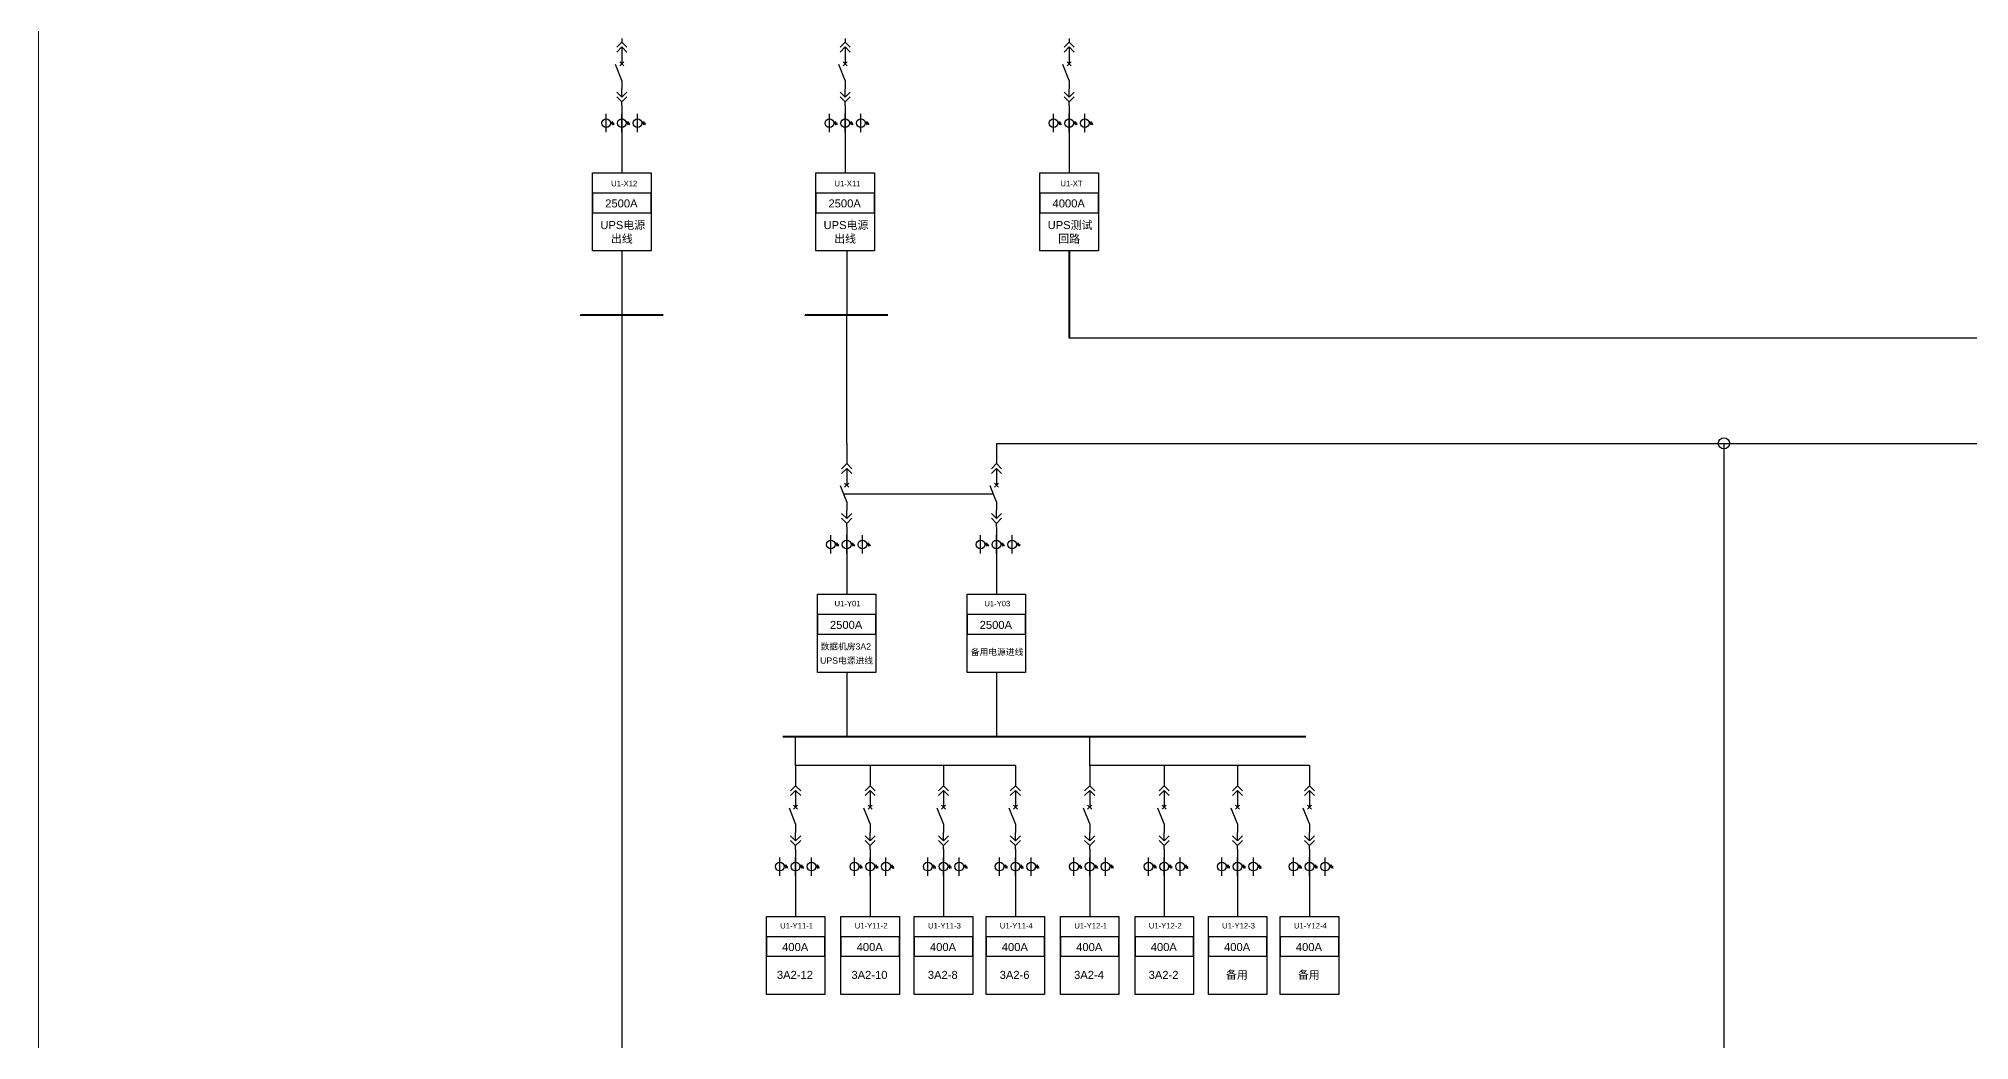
# Model space of a CAD drawing. Header units: millimetres. Extents: x -3460 to -460, y 6070 to 9130.
# Drawn here: x -2247.4 to -2075.4, y 7055 to 7144.2 of the extents above; entities that cross this region are included whole.
import ezdxf
from ezdxf.enums import TextEntityAlignment as Align

# ---------------------------------------------------------------- set-up
doc = ezdxf.new("R2010")
doc.units = ezdxf.units.MM
doc.header["$LTSCALE"] = 1000
doc.header["$MEASUREMENT"] = 0
doc.linetypes.add('DASHED', pattern=[0.75, 0.5, -0.25])
doc.styles.get("Standard").update_dxf_attribs({"font": 'arial.ttf'})

# ---------------------------------------------------------------- blocks, each defined once
blk = doc.blocks.new('DYDQAA03')
at = {"color": 0}
for points in [[(0, 0), (0, -1.5)], [(-2.12, -3.62), (0, -1.5)], [(-2.12, -5.62), (0, -3.5)], [(2.12, -3.62), (0, -1.5)], [(2.12, -5.62), (0, -3.5)], [(0, -3.5), (0, -7)]]:
    blk.add_lwpolyline(points, dxfattribs=at)
blk = doc.blocks.new('DYDQAA09')
at = {"color": 0}
blk.add_lwpolyline([(0, 0), (0, -3.5)], dxfattribs=at)
blk.add_lwpolyline([(0, 0), (0, -3.5)], dxfattribs=at)
blk.add_lwpolyline([(0, 0), (0, -3.5)], dxfattribs=at)
blk.add_lwpolyline([(0, 0), (0, -3.5)], dxfattribs=at)
blk.add_lwpolyline([(0, 0), (0, -3.5)], dxfattribs=at)
blk.add_lwpolyline([(0, 0), (0, -3.5)], dxfattribs=at)
blk.add_lwpolyline([(0, 0), (0, -3.5)], dxfattribs=at)
blk.add_lwpolyline([(0, 0), (0, -3.5)], dxfattribs=at)
blk.add_lwpolyline([(0, 0), (0, -3.5)], dxfattribs=at)
blk = doc.blocks.new('DYDQ0201')
at = {"color": 0}
for points in [[(0.86, -0.86), (-0.86, 0.86)], [(-0.86, -0.86), (0.86, 0.86)], [(0, -7), (-2.61, -0.37)]]:
    blk.add_lwpolyline(points, dxfattribs=at)
blk = doc.blocks.new('DYDQAA04')
at = {"color": 0}
for points in [[(0, -3.5), (0, 0)], [(-2.12, -1.38), (0, -3.5)], [(-2.12, -3.38), (0, -5.5)], [(2.12, -1.38), (0, -3.5)], [(2.12, -3.38), (0, -5.5)], [(0, -7), (0, -5.5)]]:
    blk.add_lwpolyline(points, dxfattribs=at)
blk = doc.blocks.new('A$C03DD39B5')
for p, q in [((417, 475), (283, 392)), ((417, 422), (283, 339)), ((350, 333), (350, 467))]:
    blk.add_line(p, q)
blk.add_lwpolyline([(700, 167), (0, 167)])
blk.add_circle((350, 167), 167)
blk = doc.blocks.new('DYDQAA05')
at = {"color": 0}
blk.add_lwpolyline([(0, 0), (0, -7)], dxfattribs=at)

msp = doc.modelspace()

# ---------------------------------------------------------------- linework, layer by layer
for p, q in [((-2195.42, 7137.48, -3103.78), (-2195.42, 7135.84, -3103.78)), ((-2175.53, 7137.48, -3103.78), (-2175.53, 7135.84, -3103.78)), ((-2195.42, 7135.84, -3103.78), (-2195.42, 7132.27, -3103.78)), ((-2175.53, 7135.84, -3103.78), (-2175.53, 7132.27, -3103.78)), ((-2195.42, 7125.32, -3103.78), (-2195.42, 7119.6, -3103.78)), ((-2175.39, 7125.32, -3103.78), (-2175.39, 7119.6, -3103.78)), ((-2195.42, 7119.6, -9329.62), (-2195.42, 7044.06, -9329.62)), ((-2175.39, 7108.17, -13604.84), (-2175.39, 7119.6, -3103.78)), ((-2175.39, 7099.93, -11403.62), (-2175.39, 7098.29, -11403.62)), ((-2175.39, 7098.29, -11403.62), (-2175.39, 7094.73, -11403.62)), ((-2175.39, 7087.77, -11403.62), (-2175.39, 7082.05, -11403.62)), ((-2179.94, 7079.48, -16245.15), (-2179.94, 7082.05, -14861.87)), ((-2153.74, 7079.48, -11529.87), (-2153.74, 7082.05, -10146.59)), ((-2160.36, 7079.48, -16245.2), (-2179.94, 7079.48, -16245.2)), ((-2134.16, 7079.48, -11529.92), (-2153.74, 7079.48, -11529.92)), ((-2179.94, 7071.24, -14043.98), (-2179.94, 7069.6, -14043.98)), ((-2173.3, 7071.24, -14043.98), (-2173.3, 7069.6, -14043.98)), ((-2166.77, 7071.24, -14043.98), (-2166.77, 7069.6, -14043.98)), ((-2160.36, 7071.24, -14043.98), (-2160.36, 7069.6, -14043.98)), ((-2153.74, 7071.24, -9328.69), (-2153.74, 7069.6, -9328.69)), ((-2147.1, 7071.24, -9328.69), (-2147.1, 7069.6, -9328.69)), ((-2140.57, 7071.24, -9328.69), (-2140.57, 7069.6, -9328.69)), ((-2134.16, 7071.24, -9328.69), (-2134.16, 7069.6, -9328.69)), ((-2179.94, 7069.6, -14043.98), (-2179.94, 7066.03, -14043.98)), ((-2173.3, 7069.6, -14043.98), (-2173.3, 7066.03, -14043.98)), ((-2166.77, 7069.6, -14043.98), (-2166.77, 7066.03, -14043.98)), ((-2160.36, 7069.6, -14043.98), (-2160.36, 7066.03, -14043.98)), ((-2153.74, 7069.6, -9328.69), (-2153.74, 7066.03, -9328.69)), ((-2147.1, 7069.6, -9328.69), (-2147.1, 7066.03, -9328.69)), ((-2140.57, 7069.6, -9328.69), (-2140.57, 7066.03, -9328.69)), ((-2134.16, 7069.6, -9328.69), (-2134.16, 7066.03, -9328.69))]:
    msp.add_line(p, q)
at = {"color": 1}
for p, q in [((-2155.57, 7137.48, -3103.78), (-2155.57, 7135.84, -3103.78)), ((-2155.57, 7135.84, -3103.78), (-2155.57, 7132.27, -3103.78))]:
    msp.add_line(p, q, dxfattribs=at)
at = {"color": 6, "lineweight": 40}
msp.add_line((-2155.57, 7125.32, -3103.78), (-2155.57, 7117.58, -3103.78), dxfattribs=at)
at = {"color": 6, "lineweight": 30}
msp.add_line((-2155.59, 7117.58, -3103.78), (-2023.73, 7117.58, -3103.78), dxfattribs=at)
at = {"color": 3, "lineweight": 30}
for p, q in [((-2162.05, 7108.17, -13604.84), (-2032.23, 7108.17, -13604.84)), ((-2097.24, 7108.17, -13604.84), (-2097.24, 6984.77, -13604.84))]:
    msp.add_line(p, q, dxfattribs=at)
at = {"linetype": 'DASHED', "ltscale": 2}
msp.add_line((-2175.67, 7103.66, -13604.84), (-2162.39, 7103.66, -13604.84), dxfattribs=at)
at = {"color": 5}
for p, q in [((-2162.05, 7099.93, -10146.59), (-2162.05, 7098.29, -10146.59)), ((-2162.05, 7098.29, -10146.59), (-2162.05, 7094.73, -10146.59)), ((-2162.05, 7087.77, -10146.59), (-2162.05, 7082.05, -10146.59))]:
    msp.add_line(p, q, dxfattribs=at)
at = {"color": 1, "lineweight": 40}
msp.add_line((-2181.09, 7082.05, -14861.87), (-2134.49, 7082.05, -14861.87), dxfattribs=at)
at = {"color": 1, "lineweight": 13, "ltscale": 0.001071}
msp.add_lwpolyline([(-2247.38, 7262.05), (-1923.68, 7262.05), (-1923.68, 6960), (-2247.38, 6960)], close=True, dxfattribs=at)
for points, elevation in [([(-2198.03, 7132.27), (-2192.82, 7132.27), (-2192.82, 7125.32), (-2198.03, 7125.32)], -3103.78), ([(-2178.13, 7132.27), (-2172.92, 7132.27), (-2172.92, 7125.32), (-2178.13, 7125.32)], -3103.78), ([(-2198.03, 7128.72), (-2192.82, 7128.72), (-2192.82, 7130.46), (-2198.03, 7130.46)], -3103.78), ([(-2178.13, 7128.72), (-2172.92, 7128.72), (-2172.92, 7130.46), (-2178.13, 7130.46)], -3103.78), ([(-2178, 7094.73), (-2172.79, 7094.73), (-2172.79, 7087.77), (-2178, 7087.77)], -11403.62), ([(-2178, 7091.18), (-2172.79, 7091.18), (-2172.79, 7092.91), (-2178, 7092.91)], -11403.62), ([(-2182.54, 7066.03), (-2177.33, 7066.03), (-2177.33, 7059.08), (-2182.54, 7059.08)], -14043.98), ([(-2175.9, 7066.03), (-2170.69, 7066.03), (-2170.69, 7059.08), (-2175.9, 7059.08)], -14043.98), ([(-2169.37, 7066.03), (-2164.16, 7066.03), (-2164.16, 7059.08), (-2169.37, 7059.08)], -14043.98), ([(-2162.97, 7066.03), (-2157.76, 7066.03), (-2157.76, 7059.08), (-2162.97, 7059.08)], -14043.98), ([(-2156.34, 7066.03), (-2151.13, 7066.03), (-2151.13, 7059.08), (-2156.34, 7059.08)], -9328.69), ([(-2149.7, 7066.03), (-2144.49, 7066.03), (-2144.49, 7059.08), (-2149.7, 7059.08)], -9328.69), ([(-2143.17, 7066.03), (-2137.96, 7066.03), (-2137.96, 7059.08), (-2143.17, 7059.08)], -9328.69), ([(-2136.77, 7066.03), (-2131.56, 7066.03), (-2131.56, 7059.08), (-2136.77, 7059.08)], -9328.69), ([(-2182.54, 7062.48), (-2177.33, 7062.48), (-2177.33, 7064.21), (-2182.54, 7064.21)], -14043.98), ([(-2175.9, 7062.48), (-2170.69, 7062.48), (-2170.69, 7064.21), (-2175.9, 7064.21)], -14043.98), ([(-2169.37, 7062.48), (-2164.16, 7062.48), (-2164.16, 7064.21), (-2169.37, 7064.21)], -14043.98), ([(-2162.97, 7062.48), (-2157.76, 7062.48), (-2157.76, 7064.21), (-2162.97, 7064.21)], -14043.98), ([(-2156.34, 7062.48), (-2151.13, 7062.48), (-2151.13, 7064.21), (-2156.34, 7064.21)], -9328.69), ([(-2149.7, 7062.48), (-2144.49, 7062.48), (-2144.49, 7064.21), (-2149.7, 7064.21)], -9328.69), ([(-2143.17, 7062.48), (-2137.96, 7062.48), (-2137.96, 7064.21), (-2143.17, 7064.21)], -9328.69), ([(-2136.77, 7062.48), (-2131.56, 7062.48), (-2131.56, 7064.21), (-2136.77, 7064.21)], -9328.69)]:
    msp.add_lwpolyline(points, close=True, dxfattribs=dict(elevation=elevation))
at = {"color": 1, "elevation": -3103.78}
for points in [[(-2158.18, 7132.27), (-2152.97, 7132.27), (-2152.97, 7125.32), (-2158.18, 7125.32)], [(-2158.18, 7128.72), (-2152.97, 7128.72), (-2152.97, 7130.46), (-2158.18, 7130.46)]]:
    msp.add_lwpolyline(points, close=True, dxfattribs=at)
at = {"color": 1, "lineweight": 40, "ltscale": 100, "elevation": -13604.84}
for points in [[(-2191.74, 7119.6), (-2199.1, 7119.6), (-2199.1, 7119.6)], [(-2171.71, 7119.6), (-2179.08, 7119.6), (-2179.08, 7119.6)]]:
    msp.add_lwpolyline(points, dxfattribs=at)
at = {"color": 5, "elevation": -10146.59}
for points in [[(-2164.66, 7094.73), (-2159.45, 7094.73), (-2159.45, 7087.77), (-2164.66, 7087.77)], [(-2164.66, 7091.18), (-2159.45, 7091.18), (-2159.45, 7092.91), (-2164.66, 7092.91)]]:
    msp.add_lwpolyline(points, close=True, dxfattribs=at)
at = {"color": 3, "lineweight": 30}
msp.add_circle((-2097.24, 7108.17, -13604.84), 0.5, dxfattribs=at)

# ---------------------------------------------------------------- block references
at = {"xscale": 0.2128962921302706, "yscale": 0.2128962921302706, "zscale": 0.2128962921302706}
for name, p in [('DYDQAA03', (-2195.42, 7144.23, -5305)), ('DYDQAA03', (-2175.53, 7144.23, -5305)), ('DYDQ0201', (-2195.42, 7141.99, -5305)), ('DYDQAA09', (-2195.42, 7142.74, -5305)), ('DYDQ0201', (-2175.53, 7141.99, -5305)), ('DYDQAA09', (-2175.53, 7142.74, -5305)), ('DYDQAA09', (-2195.42, 7140.5, -5305)), ('DYDQAA09', (-2175.53, 7140.5, -5305)), ('DYDQAA04', (-2195.42, 7139.76, -5305)), ('DYDQAA04', (-2175.53, 7139.76, -5305)), ('DYDQAA09', (-2195.42, 7138.27, -5305)), ('DYDQAA09', (-2175.53, 7138.27, -5305)), ('DYDQAA05', (-2175.39, 7108.17, -13604.84)), ('DYDQAA03', (-2175.39, 7106.68, -13604.84)), ('DYDQ0201', (-2175.39, 7104.45, -13604.84)), ('DYDQAA09', (-2175.39, 7105.19, -13604.84)), ('DYDQAA04', (-2175.39, 7102.21, -13604.84)), ('DYDQAA09', (-2175.39, 7102.96, -13604.84)), ('DYDQAA09', (-2175.39, 7100.72, -13604.84)), ('DYDQAA05', (-2179.94, 7079.48, -16245.2)), ('DYDQAA05', (-2173.3, 7079.48, -16245.2)), ('DYDQAA05', (-2166.77, 7079.48, -16245.2)), ('DYDQAA05', (-2160.36, 7079.48, -16245.2)), ('DYDQAA05', (-2153.74, 7079.48, -11529.92)), ('DYDQAA05', (-2147.1, 7079.48, -11529.92)), ('DYDQAA05', (-2140.57, 7079.48, -11529.92)), ('DYDQAA05', (-2134.16, 7079.48, -11529.92)), ('DYDQAA03', (-2179.94, 7077.99, -16245.2)), ('DYDQAA09', (-2179.94, 7076.49, -16245.2)), ('DYDQAA03', (-2173.3, 7077.99, -16245.2)), ('DYDQAA09', (-2173.3, 7076.49, -16245.2)), ('DYDQAA03', (-2166.77, 7077.99, -16245.2)), ('DYDQAA09', (-2166.77, 7076.49, -16245.2)), ('DYDQAA03', (-2160.36, 7077.99, -16245.2)), ('DYDQAA09', (-2160.36, 7076.49, -16245.2)), ('DYDQAA03', (-2153.74, 7077.99, -11529.92)), ('DYDQAA09', (-2153.74, 7076.49, -11529.92)), ('DYDQAA03', (-2147.1, 7077.99, -11529.92)), ('DYDQAA09', (-2147.1, 7076.49, -11529.92)), ('DYDQAA03', (-2140.57, 7077.99, -11529.92)), ('DYDQAA09', (-2140.57, 7076.49, -11529.92)), ('DYDQAA03', (-2134.16, 7077.99, -11529.92)), ('DYDQAA09', (-2134.16, 7076.49, -11529.92)), ('DYDQ0201', (-2179.94, 7075.75, -16245.2)), ('DYDQ0201', (-2173.3, 7075.75, -16245.2)), ('DYDQ0201', (-2166.77, 7075.75, -16245.2)), ('DYDQ0201', (-2160.36, 7075.75, -16245.2)), ('DYDQ0201', (-2153.74, 7075.75, -11529.92)), ('DYDQ0201', (-2147.1, 7075.75, -11529.92)), ('DYDQ0201', (-2140.57, 7075.75, -11529.92)), ('DYDQ0201', (-2134.16, 7075.75, -11529.92)), ('DYDQAA04', (-2179.94, 7073.51, -16245.2)), ('DYDQAA09', (-2179.94, 7074.26, -16245.2)), ('DYDQAA04', (-2173.3, 7073.51, -16245.2)), ('DYDQAA09', (-2173.3, 7074.26, -16245.2)), ('DYDQAA04', (-2166.77, 7073.51, -16245.2)), ('DYDQAA09', (-2166.77, 7074.26, -16245.2)), ('DYDQAA04', (-2160.36, 7073.51, -16245.2)), ('DYDQAA09', (-2160.36, 7074.26, -16245.2)), ('DYDQAA04', (-2153.74, 7073.51, -11529.92)), ('DYDQAA09', (-2153.74, 7074.26, -11529.92)), ('DYDQAA04', (-2147.1, 7073.51, -11529.92)), ('DYDQAA09', (-2147.1, 7074.26, -11529.92)), ('DYDQAA04', (-2140.57, 7073.51, -11529.92)), ('DYDQAA09', (-2140.57, 7074.26, -11529.92)), ('DYDQAA04', (-2134.16, 7073.51, -11529.92)), ('DYDQAA09', (-2134.16, 7074.26, -11529.92)), ('DYDQAA09', (-2179.94, 7072.02, -16245.2)), ('DYDQAA09', (-2173.3, 7072.02, -16245.2)), ('DYDQAA09', (-2166.77, 7072.02, -16245.2)), ('DYDQAA09', (-2160.36, 7072.02, -16245.2)), ('DYDQAA09', (-2153.74, 7072.02, -11529.92)), ('DYDQAA09', (-2147.1, 7072.02, -11529.92)), ('DYDQAA09', (-2140.57, 7072.02, -11529.92)), ('DYDQAA09', (-2134.16, 7072.02, -11529.92))]:
    msp.add_blockref(name, p, dxfattribs=at)
at = {"color": 1, "xscale": 0.2128962921302706, "yscale": 0.2128962921302706, "zscale": 0.2128962921302706}
for name, p in [('DYDQAA03', (-2155.57, 7144.23, -5305)), ('DYDQ0201', (-2155.57, 7141.99, -5305)), ('DYDQAA09', (-2155.57, 7142.74, -5305)), ('DYDQAA09', (-2155.57, 7140.5, -5305)), ('DYDQAA04', (-2155.57, 7139.76, -5305)), ('DYDQAA09', (-2155.57, 7138.27, -5305))]:
    msp.add_blockref(name, p, dxfattribs=at)
at = {"linetype": 'Continuous', "xscale": 0.00233888397733859, "yscale": 0.00233888397733859, "zscale": 0.00233888397733859, "rotation": 270}
for p in [(-2197.21, 7137.52, -3103.78), (-2195.81, 7137.52, -3103.78), (-2194.41, 7137.52, -3103.78), (-2177.32, 7137.52, -3103.78), (-2175.92, 7137.52, -3103.78), (-2174.51, 7137.52, -3103.78), (-2177.19, 7099.98, -11403.62), (-2175.78, 7099.98, -11403.62), (-2174.38, 7099.98, -11403.62), (-2181.73, 7071.28, -14043.98), (-2180.33, 7071.28, -14043.98), (-2178.92, 7071.28, -14043.98), (-2175.09, 7071.28, -14043.98), (-2173.69, 7071.28, -14043.98), (-2172.28, 7071.28, -14043.98), (-2168.56, 7071.28, -14043.98), (-2167.16, 7071.28, -14043.98), (-2165.75, 7071.28, -14043.98), (-2162.16, 7071.28, -14043.98), (-2160.75, 7071.28, -14043.98), (-2159.35, 7071.28, -14043.98), (-2155.53, 7071.28, -9328.69), (-2154.13, 7071.28, -9328.69), (-2152.72, 7071.28, -9328.69), (-2148.89, 7071.28, -9328.69), (-2147.49, 7071.28, -9328.69), (-2146.08, 7071.28, -9328.69), (-2142.36, 7071.28, -9328.69), (-2140.96, 7071.28, -9328.69), (-2139.55, 7071.28, -9328.69), (-2135.96, 7071.28, -9328.69), (-2134.55, 7071.28, -9328.69)]:
    msp.add_blockref('A$C03DD39B5', p, dxfattribs=at)
at = {"color": 1, "linetype": 'Continuous', "xscale": 0.00233888397733859, "yscale": 0.00233888397733859, "zscale": 0.00233888397733859, "rotation": 270}
for p in [(-2157.36, 7137.52, -3103.78), (-2155.96, 7137.52, -3103.78), (-2154.56, 7137.52, -3103.78)]:
    msp.add_blockref('A$C03DD39B5', p, dxfattribs=at)
at = {"color": 5, "xscale": 0.2128962921302706, "yscale": 0.2128962921302706, "zscale": 0.2128962921302706}
for name, p in [('DYDQAA05', (-2162.05, 7108.17, -13604.84)), ('DYDQAA03', (-2162.05, 7106.68, -12347.81)), ('DYDQ0201', (-2162.05, 7104.45, -12347.81)), ('DYDQAA09', (-2162.05, 7105.19, -12347.81)), ('DYDQAA04', (-2162.05, 7102.21, -12347.81)), ('DYDQAA09', (-2162.05, 7102.96, -12347.81)), ('DYDQAA09', (-2162.05, 7100.72, -12347.81))]:
    msp.add_blockref(name, p, dxfattribs=at)
at = {"color": 5, "linetype": 'Continuous', "xscale": 0.00233888397733859, "yscale": 0.00233888397733859, "zscale": 0.00233888397733859, "rotation": 270}
for p in [(-2163.85, 7099.98, -10146.59), (-2162.44, 7099.98, -10146.59), (-2161.04, 7099.98, -10146.59)]:
    msp.add_blockref('A$C03DD39B5', p, dxfattribs=at)
at = {"linetype": 'Continuous', "lineweight": 30, "xscale": 0.00233888397733859, "yscale": 0.00233888397733859, "zscale": 0.00233888397733859, "rotation": 270}
msp.add_blockref('A$C03DD39B5', (-2133.15, 7071.28, -9328.69), dxfattribs=at)

# ---------------------------------------------------------------- texts
at = {"lineweight": 0}
for s, height, p in [('U1-X12', 0.49, (-2195.21, 7131.07, -902.56)), ('U1-X11', 0.49, (-2175.32, 7131.07, -902.56)), ('2500A', 0.713, (-2195.46, 7129.19, -3669.17)), ('2500A', 0.713, (-2175.57, 7129.19, -3669.17)), ('UPS电源', 0.713, (-2195.34, 7127.26, -4234.51)), ('UPS电源', 0.713, (-2175.45, 7127.26, -4234.51)), ('出线', 0.713, (-2195.42, 7126.04, -4234.51)), ('出线', 0.713, (-2175.53, 7126.04, -4234.51)), ('U1-Y01', 0.49, (-2175.31, 7093.65, -9202.39)), ('2500A', 0.713, (-2175.44, 7091.64, -11969.01)), ('数据机房3A2', 0.557, (-2175.47, 7089.79, -12534.35)), ('UPS电源进线', 0.557, (-2175.4, 7088.54, -12534.35)), ('U1-Y11-1', 0.49, (-2179.85, 7064.95, -11842.76)), ('U1-Y11-2', 0.49, (-2173.21, 7064.95, -11842.76)), ('U1-Y11-3', 0.49, (-2166.68, 7064.95, -11842.76)), ('U1-Y11-4', 0.49, (-2160.28, 7064.95, -11842.76)), ('U1-Y12-1', 0.49, (-2153.65, 7064.95, -7127.47)), ('U1-Y12-2', 0.49, (-2147.01, 7064.95, -7127.47)), ('U1-Y12-3', 0.49, (-2140.48, 7064.95, -7127.47)), ('U1-Y12-4', 0.49, (-2134.08, 7064.95, -7127.47)), ('400A', 0.713, (-2179.98, 7062.94, -14609.37)), ('400A', 0.713, (-2173.34, 7062.94, -14609.37)), ('400A', 0.713, (-2166.81, 7062.94, -14609.37)), ('400A', 0.713, (-2160.41, 7062.94, -14609.37)), ('400A', 0.713, (-2153.78, 7062.94, -9894.08)), ('400A', 0.713, (-2147.14, 7062.94, -9894.08)), ('400A', 0.713, (-2140.61, 7062.94, -9894.08)), ('400A', 0.713, (-2134.21, 7062.94, -9894.08)), ('3A2-12', 0.713, (-2180, 7060.46, -21086.74)), ('3A2-10', 0.713, (-2173.36, 7060.46, -21086.74)), ('3A2-8', 0.713, (-2166.83, 7060.46, -21086.74)), ('3A2-6', 0.713, (-2160.43, 7060.46, -21086.74)), ('3A2-4', 0.713, (-2153.8, 7060.46, -16371.45)), ('3A2-2', 0.713, (-2147.16, 7060.46, -16371.45)), ('备用', 0.713, (-2140.63, 7060.46, -16371.45)), ('备用', 0.713, (-2134.22, 7060.46, -16371.45))]:
    msp.add_text(s, height=height, dxfattribs=at).set_placement(p, align=Align.CENTER)
at = {"color": 1, "lineweight": 0}
for s, height, p in [('U1-XT', 0.49, (-2155.36, 7131.07, -902.56)), ('4000A', 0.713, (-2155.61, 7129.19, -3669.17)), ('UPS测试', 0.713, (-2155.49, 7127.26, -4234.51)), ('回路', 0.713, (-2155.57, 7126.04, -4234.51))]:
    msp.add_text(s, height=height, dxfattribs=at).set_placement(p, align=Align.CENTER)
at = {"color": 5, "lineweight": 0}
for s, height, p in [('U1-Y03', 0.49, (-2161.97, 7093.65, -7945.36)), ('2500A', 0.713, (-2162.1, 7091.64, -10711.98)), ('备用电源进线', 0.557, (-2161.99, 7089.3, -11277.32))]:
    msp.add_text(s, height=height, dxfattribs=at).set_placement(p, align=Align.CENTER)

doc.saveas('drawing.dxf')
